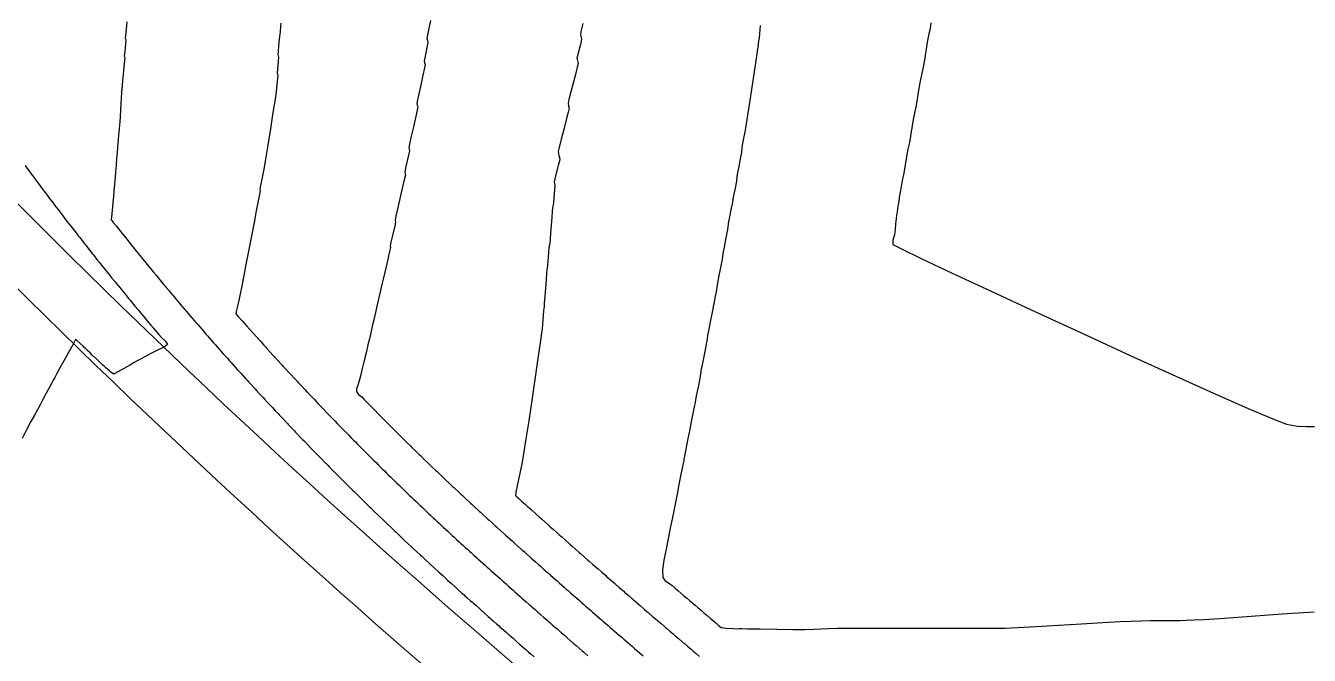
# Model space of a CAD drawing. Header units: millimetres. Extents: x 340454 to 342791, y 6993867 to 6995092.
# Drawn here: x 340914.5 to 340967.9, y 6994590.4 to 6994616.6 of the extents above; entities that cross this region are included whole.
import ezdxf

# ---------------------------------------------------------------- set-up
doc = ezdxf.new("R2010")
doc.units = ezdxf.units.MM
doc.header["$LTSCALE"] = 10
for name, color, linetype in [('T-HM-CURVA_INTERMEDIARIA', 45, 'Continuous'), ('T-HM-CURVA_MESTRA', 20, 'Continuous'), ('URB-Calçadas', 2, 'Continuous'), ('URB-Quadras', 3, 'Continuous')]:
    doc.layers.add(name, color=color, linetype=linetype)

msp = doc.modelspace()

# ---------------------------------------------------------------- linework, layer by layer
at = {"layer": 'T-HM-CURVA_INTERMEDIARIA', "color": 45, "linetype": 'Continuous', "lineweight": -3, "flags": 128}
for points, elevation in [([(340918.717, 6994616.732), (340918.689, 6994616.424), (340918.666, 6994616.162), (340918.656, 6994616.049), (340918.679, 6994615.989), (340918.662, 6994615.808), (340918.631, 6994615.477), (340918.615, 6994615.297), (340918.635, 6994615.242), (340918.625, 6994615.127), (340918.599, 6994614.86), (340918.569, 6994614.54), (340918.544, 6994614.287), (340918.524, 6994614.082), (340918.502, 6994613.825), (340918.484, 6994613.561), (340918.471, 6994613.339), (340918.455, 6994613.062), (340918.437, 6994612.786), (340918.422, 6994612.566), (340918.402, 6994612.295), (340918.379, 6994612.028), (340918.359, 6994611.817), (340918.335, 6994611.55), (340918.313, 6994611.277), (340918.296, 6994611.052), (340918.274, 6994610.769), (340918.251, 6994610.489), (340918.233, 6994610.265), (340918.208, 6994609.984), (340918.181, 6994609.695), (340918.159, 6994609.463), (340918.134, 6994609.2), (340918.104, 6994608.884), (340918.078, 6994608.619), (340918.069, 6994608.505), (340918.108, 6994608.455), (340918.158, 6994608.391), (340918.273, 6994608.246), (340918.411, 6994608.072), (340918.519, 6994607.935), (340918.606, 6994607.827), (340918.715, 6994607.691), (340918.853, 6994607.518), (340918.97, 6994607.374), (340919.021, 6994607.311), (340919.064, 6994607.257), (340919.195, 6994607.096), (340919.328, 6994606.932), (340919.384, 6994606.863), (340919.509, 6994606.71), (340919.636, 6994606.554), (340919.671, 6994606.512), (340919.706, 6994606.47), (340919.824, 6994606.326), (340919.946, 6994606.178), (340919.989, 6994606.127), (340920.031, 6994606.076), (340920.142, 6994605.942), (340920.258, 6994605.803), (340920.307, 6994605.744), (340920.356, 6994605.686), (340920.461, 6994605.56), (340920.571, 6994605.429), (340920.627, 6994605.363), (340920.682, 6994605.297), (340920.782, 6994605.18), (340920.885, 6994605.057), (340920.947, 6994604.984), (340921.009, 6994604.911), (340921.103, 6994604.801), (340921.201, 6994604.686), (340921.269, 6994604.607), (340921.337, 6994604.527), (340921.425, 6994604.424), (340921.518, 6994604.316), (340921.592, 6994604.231), (340921.666, 6994604.146), (340921.749, 6994604.049), (340921.837, 6994603.948), (340921.916, 6994603.857), (340921.995, 6994603.766), (340922.075, 6994603.675), (340922.157, 6994603.581), (340922.244, 6994603.482), (340922.326, 6994603.389), (340922.402, 6994603.302), (340922.479, 6994603.215), (340922.57, 6994603.112), (340922.657, 6994603.014), (340922.729, 6994602.932), (340922.802, 6994602.85), (340922.897, 6994602.744), (340922.989, 6994602.641), (340923.058, 6994602.564), (340923.126, 6994602.487), (340923.226, 6994602.377), (340923.323, 6994602.27), (340923.387, 6994602.197), (340923.452, 6994602.125), (340923.556, 6994602.011), (340923.657, 6994601.9), (340923.718, 6994601.833), (340923.78, 6994601.765), (340923.887, 6994601.648), (340923.992, 6994601.533), (340924.05, 6994601.469), (340924.108, 6994601.406), (340924.219, 6994601.285), (340924.328, 6994601.168), (340924.383, 6994601.108), (340924.438, 6994601.048), (340924.553, 6994600.925), (340924.665, 6994600.804), (340924.718, 6994600.748), (340924.77, 6994600.692), (340924.888, 6994600.566), (340925.004, 6994600.442), (340925.053, 6994600.389), (340925.103, 6994600.336), (340925.224, 6994600.209), (340925.343, 6994600.082), (340925.39, 6994600.033), (340925.437, 6994599.983), (340925.561, 6994599.853), (340925.684, 6994599.724), (340925.728, 6994599.677), (340925.773, 6994599.63), (340925.9, 6994599.498), (340926.025, 6994599.368), (340926.068, 6994599.324), (340926.11, 6994599.279), (340926.239, 6994599.146), (340926.368, 6994599.013), (340926.408, 6994598.971), (340926.448, 6994598.93), (340926.58, 6994598.794), (340926.712, 6994598.66), (340926.75, 6994598.621), (340926.788, 6994598.581), (340926.923, 6994598.445), (340927.056, 6994598.309), (340927.093, 6994598.272), (340927.129, 6994598.235), (340927.266, 6994598.097), (340927.402, 6994597.959), (340927.472, 6994597.889), (340927.611, 6994597.75), (340927.749, 6994597.612), (340927.816, 6994597.545), (340927.956, 6994597.406), (340928.096, 6994597.267), (340928.161, 6994597.202), (340928.303, 6994597.062), (340928.445, 6994596.923), (340928.508, 6994596.861), (340928.652, 6994596.721), (340928.795, 6994596.58), (340928.856, 6994596.521), (340929.001, 6994596.38), (340929.147, 6994596.239), (340929.205, 6994596.183), (340929.352, 6994596.041), (340929.499, 6994595.9), (340929.556, 6994595.846), (340929.704, 6994595.704), (340929.853, 6994595.562), (340929.908, 6994595.51), (340930.058, 6994595.368), (340930.208, 6994595.226), (340930.261, 6994595.176), (340930.413, 6994595.034), (340930.564, 6994594.892), (340930.616, 6994594.843), (340930.769, 6994594.701), (340930.921, 6994594.559), (340930.972, 6994594.512), (340931.126, 6994594.369), (340931.28, 6994594.227), (340931.329, 6994594.182), (340931.485, 6994594.039), (340931.64, 6994593.896), (340931.687, 6994593.853), (340931.844, 6994593.711), (340932.001, 6994593.568), (340932.047, 6994593.526), (340932.206, 6994593.383), (340932.364, 6994593.241), (340932.408, 6994593.201), (340932.493, 6994593.125), (340932.647, 6994592.987), (340932.731, 6994592.911), (340932.77, 6994592.876), (340932.854, 6994592.801), (340933.007, 6994592.665), (340933.091, 6994592.59), (340933.133, 6994592.552), (340933.217, 6994592.477), (340933.371, 6994592.34), (340933.455, 6994592.265), (340933.496, 6994592.229), (340933.581, 6994592.154), (340933.735, 6994592.016), (340933.82, 6994591.941), (340933.86, 6994591.906), (340933.945, 6994591.83), (340934.1, 6994591.693), (340934.185, 6994591.618), (340934.224, 6994591.583), (340934.309, 6994591.508), (340934.465, 6994591.37), (340934.55, 6994591.295), (340934.588, 6994591.261), (340934.642, 6994591.214), (340934.767, 6994591.104), (340934.916, 6994590.972), (340935.04, 6994590.864), (340935.148, 6994590.769), (340935.282, 6994590.65), (340935.414, 6994590.535), (340935.518, 6994590.444), (340935.649, 6994590.329)], 713), ([(340925.118, 6994616.674), (340925.109, 6994616.562), (340925.085, 6994616.32), (340925.056, 6994616.029), (340925.026, 6994615.734), (340925.002, 6994615.483), (340924.992, 6994615.369), (340925.009, 6994615.318), (340925.026, 6994615.267), (340925.01, 6994615.089), (340924.977, 6994614.773), (340924.96, 6994614.596), (340924.976, 6994614.548), (340924.992, 6994614.5), (340924.983, 6994614.385), (340924.958, 6994614.127), (340924.922, 6994613.819), (340924.877, 6994613.509), (340924.791, 6994612.958), (340924.685, 6994612.282), (340924.576, 6994611.598), (340924.482, 6994611.022), (340924.424, 6994610.671), (340924.347, 6994610.262), (340924.279, 6994609.92), (340924.249, 6994609.774), (340924.266, 6994609.721), (340924.236, 6994609.572), (340924.165, 6994609.221), (340924.083, 6994608.802), (340924.021, 6994608.462), (340923.971, 6994608.175), (340923.905, 6994607.819), (340923.836, 6994607.471), (340923.779, 6994607.195), (340923.708, 6994606.847), (340923.653, 6994606.569), (340923.609, 6994606.344), (340923.565, 6994606.116), (340923.508, 6994605.827), (340923.437, 6994605.482), (340923.371, 6994605.16), (340923.32, 6994604.914), (340923.294, 6994604.794), (340923.265, 6994604.693), (340923.253, 6994604.598), (340923.344, 6994604.481), (340923.513, 6994604.302), (340923.615, 6994604.185), (340923.713, 6994604.075), (340923.834, 6994603.939), (340923.981, 6994603.774), (340924.104, 6994603.637), (340924.157, 6994603.577), (340924.194, 6994603.536), (340924.268, 6994603.453), (340924.405, 6994603.301), (340924.481, 6994603.217), (340924.53, 6994603.163), (340924.668, 6994603.012), (340924.807, 6994602.858), (340924.867, 6994602.792), (340925, 6994602.647), (340925.134, 6994602.5), (340925.17, 6994602.462), (340925.205, 6994602.423), (340925.333, 6994602.285), (340925.463, 6994602.144), (340925.503, 6994602.1), (340925.544, 6994602.056), (340925.667, 6994601.924), (340925.793, 6994601.789), (340925.838, 6994601.74), (340925.884, 6994601.692), (340926.003, 6994601.565), (340926.124, 6994601.435), (340926.174, 6994601.382), (340926.225, 6994601.329), (340926.339, 6994601.207), (340926.457, 6994601.083), (340926.512, 6994601.025), (340926.567, 6994600.968), (340926.677, 6994600.851), (340926.791, 6994600.732), (340926.85, 6994600.67), (340926.909, 6994600.609), (340927.016, 6994600.497), (340927.126, 6994600.382), (340927.19, 6994600.317), (340927.253, 6994600.251), (340927.357, 6994600.144), (340927.463, 6994600.034), (340927.531, 6994599.965), (340927.598, 6994599.896), (340927.698, 6994599.793), (340927.801, 6994599.688), (340927.873, 6994599.615), (340927.944, 6994599.543), (340928.041, 6994599.444), (340928.141, 6994599.342), (340928.216, 6994599.267), (340928.291, 6994599.191), (340928.385, 6994599.096), (340928.482, 6994598.998), (340928.559, 6994598.921), (340928.637, 6994598.844), (340928.73, 6994598.75), (340928.824, 6994598.655), (340928.904, 6994598.576), (340928.984, 6994598.497), (340929.075, 6994598.407), (340929.168, 6994598.314), (340929.25, 6994598.233), (340929.332, 6994598.153), (340929.422, 6994598.064), (340929.513, 6994597.974), (340929.597, 6994597.892), (340929.682, 6994597.81), (340929.77, 6994597.724), (340929.859, 6994597.636), (340929.946, 6994597.552), (340930.033, 6994597.468), (340930.119, 6994597.384), (340930.207, 6994597.299), (340930.297, 6994597.213), (340930.385, 6994597.128), (340930.47, 6994597.046), (340930.556, 6994596.963), (340930.648, 6994596.876), (340930.738, 6994596.79), (340930.822, 6994596.71), (340930.907, 6994596.629), (340931, 6994596.54), (340931.092, 6994596.453), (340931.175, 6994596.375), (340931.258, 6994596.296), (340931.354, 6994596.206), (340931.448, 6994596.118), (340931.53, 6994596.042), (340931.611, 6994595.965), (340931.709, 6994595.874), (340931.805, 6994595.785), (340931.885, 6994595.71), (340931.966, 6994595.635), (340932.066, 6994595.542), (340932.164, 6994595.452), (340932.243, 6994595.379), (340932.321, 6994595.306), (340932.424, 6994595.212), (340932.525, 6994595.12), (340932.602, 6994595.05), (340932.678, 6994594.979), (340932.783, 6994594.884), (340932.886, 6994594.79), (340932.961, 6994594.722), (340933.036, 6994594.654), (340933.143, 6994594.558), (340933.249, 6994594.463), (340933.322, 6994594.396), (340933.396, 6994594.33), (340933.514, 6994594.224), (340933.625, 6994594.124), (340933.691, 6994594.065), (340933.757, 6994594.007), (340933.864, 6994593.91), (340933.976, 6994593.811), (340934.047, 6994593.747), (340934.118, 6994593.684), (340934.229, 6994593.584), (340934.34, 6994593.486), (340934.41, 6994593.424), (340934.479, 6994593.362), (340934.592, 6994593.261), (340934.705, 6994593.161), (340934.773, 6994593.101), (340934.841, 6994593.04), (340934.956, 6994592.938), (340935.07, 6994592.837), (340935.137, 6994592.778), (340935.203, 6994592.719), (340935.32, 6994592.616), (340935.435, 6994592.514), (340935.501, 6994592.456), (340935.566, 6994592.399), (340935.684, 6994592.295), (340935.801, 6994592.192), (340935.865, 6994592.135), (340935.929, 6994592.079), (340936.049, 6994591.974), (340936.167, 6994591.87), (340936.23, 6994591.814), (340936.293, 6994591.759), (340936.414, 6994591.653), (340936.534, 6994591.548), (340936.596, 6994591.494), (340936.657, 6994591.44), (340936.779, 6994591.333), (340936.901, 6994591.228), (340936.961, 6994591.174), (340937.022, 6994591.121), (340937.145, 6994591.014), (340937.268, 6994590.907), (340937.328, 6994590.855), (340937.387, 6994590.803), (340937.512, 6994590.695), (340937.636, 6994590.588), (340937.694, 6994590.537), (340937.753, 6994590.486), (340937.879, 6994590.377)], 712), ([(340931.339, 6994616.783), (340931.27, 6994616.452), (340931.21, 6994616.169), (340931.186, 6994616.03), (340931.209, 6994615.951), (340931.232, 6994615.872), (340931.191, 6994615.664), (340931.113, 6994615.307), (340931.072, 6994615.1), (340931.093, 6994615.026), (340931.114, 6994614.951), (340931.088, 6994614.81), (340931.023, 6994614.514), (340930.946, 6994614.159), (340930.867, 6994613.795), (340930.8, 6994613.484), (340930.772, 6994613.338), (340930.79, 6994613.271), (340930.808, 6994613.205), (340930.779, 6994613.059), (340930.709, 6994612.741), (340930.625, 6994612.362), (340930.54, 6994611.973), (340930.467, 6994611.639), (340930.436, 6994611.488), (340930.451, 6994611.43), (340930.466, 6994611.372), (340930.414, 6994611.135), (340930.318, 6994610.71), (340930.267, 6994610.474), (340930.28, 6994610.421), (340930.294, 6994610.369), (340930.26, 6994610.214), (340930.18, 6994609.864), (340930.084, 6994609.445), (340929.987, 6994609.016), (340929.903, 6994608.647), (340929.867, 6994608.485), (340929.887, 6994608.402), (340929.852, 6994608.244), (340929.773, 6994607.907), (340929.695, 6994607.57), (340929.659, 6994607.414), (340929.676, 6994607.342), (340929.653, 6994607.244), (340929.596, 6994607), (340929.518, 6994606.674), (340929.436, 6994606.326), (340929.367, 6994606.036), (340929.311, 6994605.804), (340929.255, 6994605.568), (340929.186, 6994605.267), (340929.117, 6994604.962), (340929.062, 6994604.711), (340929.006, 6994604.454), (340928.933, 6994604.13), (340928.86, 6994603.808), (340928.801, 6994603.554), (340928.741, 6994603.299), (340928.663, 6994602.973), (340928.573, 6994602.601), (340928.491, 6994602.268), (340928.423, 6994601.995), (340928.374, 6994601.801), (340928.318, 6994601.622), (340928.27, 6994601.476), (340928.266, 6994601.359), (340928.35, 6994601.243), (340928.478, 6994601.139), (340928.571, 6994601.044), (340928.68, 6994600.931), (340928.815, 6994600.794), (340928.935, 6994600.67), (340929.032, 6994600.573), (340929.153, 6994600.45), (340929.274, 6994600.327), (340929.37, 6994600.229), (340929.492, 6994600.107), (340929.647, 6994599.952), (340929.777, 6994599.822), (340929.833, 6994599.766), (340929.871, 6994599.728), (340929.95, 6994599.649), (340930.095, 6994599.505), (340930.175, 6994599.426), (340930.219, 6994599.383), (340930.368, 6994599.235), (340930.518, 6994599.088), (340930.568, 6994599.039), (340930.715, 6994598.895), (340930.863, 6994598.751), (340930.919, 6994598.697), (340931.064, 6994598.556), (340931.209, 6994598.415), (340931.27, 6994598.356), (340931.413, 6994598.219), (340931.557, 6994598.081), (340931.623, 6994598.018), (340931.764, 6994597.883), (340931.906, 6994597.748), (340931.977, 6994597.68), (340932.116, 6994597.549), (340932.256, 6994597.417), (340932.294, 6994597.381), (340932.332, 6994597.345), (340932.469, 6994597.216), (340932.607, 6994597.087), (340932.648, 6994597.049), (340932.689, 6994597.011), (340932.824, 6994596.885), (340932.96, 6994596.758), (340933.004, 6994596.717), (340933.049, 6994596.676), (340933.18, 6994596.554), (340933.314, 6994596.431), (340933.362, 6994596.387), (340933.41, 6994596.343), (340933.539, 6994596.225), (340933.669, 6994596.106), (340933.72, 6994596.059), (340933.771, 6994596.013), (340933.898, 6994595.898), (340934.026, 6994595.781), (340934.08, 6994595.733), (340934.133, 6994595.684), (340934.254, 6994595.576), (340934.384, 6994595.459), (340934.452, 6994595.398), (340934.52, 6994595.337), (340934.634, 6994595.234), (340934.743, 6994595.137), (340934.802, 6994595.084), (340934.861, 6994595.031), (340934.981, 6994594.924), (340935.102, 6994594.816), (340935.164, 6994594.761), (340935.225, 6994594.706), (340935.343, 6994594.601), (340935.462, 6994594.495), (340935.526, 6994594.438), (340935.59, 6994594.381), (340935.705, 6994594.279), (340935.822, 6994594.175), (340935.889, 6994594.116), (340935.955, 6994594.057), (340936.068, 6994593.957), (340936.183, 6994593.855), (340936.252, 6994593.794), (340936.32, 6994593.734), (340936.431, 6994593.635), (340936.544, 6994593.536), (340936.615, 6994593.473), (340936.686, 6994593.411), (340936.795, 6994593.315), (340936.906, 6994593.217), (340936.979, 6994593.153), (340937.052, 6994593.089), (340937.159, 6994592.995), (340937.268, 6994592.899), (340937.343, 6994592.833), (340937.418, 6994592.767), (340937.524, 6994592.675), (340937.63, 6994592.582), (340937.708, 6994592.514), (340937.785, 6994592.447), (340937.888, 6994592.356), (340937.994, 6994592.264), (340938.073, 6994592.195), (340938.152, 6994592.126), (340938.254, 6994592.038), (340938.357, 6994591.948), (340938.438, 6994591.877), (340938.519, 6994591.807), (340938.619, 6994591.72), (340938.721, 6994591.632), (340938.804, 6994591.56), (340938.887, 6994591.488), (340938.979, 6994591.408), (340939.085, 6994591.316), (340939.19, 6994591.226), (340939.282, 6994591.147), (340939.366, 6994591.074), (340939.45, 6994591.001), (340939.548, 6994590.917), (340939.647, 6994590.832), (340939.731, 6994590.759), (340939.816, 6994590.687), (340939.914, 6994590.602), (340940.012, 6994590.518), (340940.097, 6994590.445), (340940.182, 6994590.373)], 711), ([(340952.129, 6994616.682), (340952.095, 6994616.463), (340952.051, 6994616.229), (340952.008, 6994616.029), (340951.965, 6994615.804), (340951.933, 6994615.594), (340951.911, 6994615.426), (340951.879, 6994615.216), (340951.837, 6994614.99), (340951.795, 6994614.785), (340951.742, 6994614.529), (340951.688, 6994614.261), (340951.641, 6994614.036), (340951.599, 6994613.807), (340951.568, 6994613.609), (340951.547, 6994613.451), (340951.516, 6994613.253), (340951.467, 6994613.001), (340951.413, 6994612.745), (340951.366, 6994612.501), (340951.336, 6994612.314), (340951.316, 6994612.164), (340951.287, 6994611.976), (340951.236, 6994611.719), (340951.178, 6994611.443), (340951.129, 6994611.194), (340951.101, 6994611.017), (340951.082, 6994610.876), (340951.054, 6994610.698), (340951.002, 6994610.436), (340950.94, 6994610.139), (340950.89, 6994609.886), (340950.862, 6994609.718), (340950.842, 6994609.583), (340950.818, 6994609.42), (340950.793, 6994609.259), (340950.774, 6994609.13), (340950.75, 6994608.974), (340950.725, 6994608.821), (340950.705, 6994608.7), (340950.684, 6994608.546), (340950.661, 6994608.329), (340950.64, 6994608.091), (340950.618, 6994607.881), (340950.553, 6994607.66), (340950.556, 6994607.478), (340950.876, 6994607.308), (340951.732, 6994606.894), (340953.021, 6994606.285), (340954.637, 6994605.529), (340956.479, 6994604.675), (340958.44, 6994603.77), (340960.418, 6994602.864), (340962.308, 6994602.005), (340964.006, 6994601.241), (340965.409, 6994600.621), (340966.413, 6994600.194), (340966.913, 6994600.006), (340967.364, 6994599.924), (340967.732, 6994599.902), (340968.076, 6994599.913)], 708), ([(340945.034, 6994616.573), (340945.024, 6994616.408), (340945.009, 6994616.228), (340944.991, 6994616.069), (340944.973, 6994615.943), (340944.95, 6994615.785), (340944.909, 6994615.497), (340944.825, 6994614.923), (340944.718, 6994614.198), (340944.609, 6994613.459), (340944.517, 6994612.844), (340944.461, 6994612.489), (340944.401, 6994612.16), (340944.347, 6994611.891), (340944.309, 6994611.685), (340944.282, 6994611.49), (340944.256, 6994611.296), (340944.208, 6994611.04), (340944.144, 6994610.714), (340944.098, 6994610.465), (340944.073, 6994610.283), (340944.048, 6994610.101), (340943.994, 6994609.809), (340943.921, 6994609.435), (340943.883, 6994609.244), (340943.868, 6994609.164), (340943.832, 6994608.98), (340943.762, 6994608.621), (340943.711, 6994608.349), (340943.689, 6994608.186), (340943.666, 6994608.022), (340943.614, 6994607.746), (340943.538, 6994607.36), (340943.488, 6994607.099), (340943.467, 6994606.949), (340943.446, 6994606.8), (340943.393, 6994606.522), (340943.312, 6994606.113), (340943.261, 6994605.849), (340943.242, 6994605.713), (340943.222, 6994605.576), (340943.184, 6994605.375), (340943.115, 6994605.022), (340943.031, 6994604.598), (340942.966, 6994604.264), (340942.903, 6994603.948), (340942.855, 6994603.7), (340942.831, 6994603.572), (340942.814, 6994603.459), (340942.798, 6994603.346), (340942.762, 6994603.159), (340942.693, 6994602.812), (340942.625, 6994602.468), (340942.591, 6994602.291), (340942.576, 6994602.192), (340942.562, 6994602.093), (340942.526, 6994601.907), (340942.454, 6994601.546), (340942.383, 6994601.187), (340942.348, 6994601.009), (340942.335, 6994600.924), (340942.323, 6994600.84), (340942.299, 6994600.719), (340942.246, 6994600.454), (340942.176, 6994600.103), (340942.101, 6994599.726), (340942.024, 6994599.337), (340941.949, 6994598.963), (340941.893, 6994598.678), (340941.869, 6994598.558), (340941.86, 6994598.5), (340941.852, 6994598.443), (340941.813, 6994598.249), (340941.731, 6994597.84), (340941.65, 6994597.432), (340941.612, 6994597.243), (340941.599, 6994597.159), (340941.56, 6994596.963), (340941.475, 6994596.541), (340941.39, 6994596.12), (340941.351, 6994595.927), (340941.343, 6994595.874), (340941.303, 6994595.676), (340941.216, 6994595.243), (340941.128, 6994594.81), (340941.088, 6994594.611), (340941.078, 6994594.549), (340941.038, 6994594.352), (340940.977, 6994593.957), (340940.987, 6994593.637), (340941.087, 6994593.496), (340941.223, 6994593.406), (340941.38, 6994593.298), (340941.509, 6994593.187), (340941.612, 6994593.098), (340941.742, 6994592.987), (340941.871, 6994592.875), (340941.974, 6994592.787), (340942.104, 6994592.676), (340942.234, 6994592.564), (340942.337, 6994592.476), (340942.467, 6994592.365), (340942.597, 6994592.254), (340942.7, 6994592.166), (340942.83, 6994592.055), (340942.976, 6994591.93), (340943.096, 6994591.829), (340943.194, 6994591.745), (340943.302, 6994591.636), (340943.42, 6994591.553), (340943.632, 6994591.521), (340943.924, 6994591.507), (340944.095, 6994591.503), (340944.184, 6994591.506), (340944.273, 6994591.509), (340944.505, 6994591.505), (340945.043, 6994591.494), (340945.728, 6994591.482), (340946.399, 6994591.473), (340946.898, 6994591.472), (340947.278, 6994591.482), (340947.573, 6994591.497), (340947.868, 6994591.512), (340948.247, 6994591.525), (340948.674, 6994591.529), (340949.21, 6994591.53), (340949.815, 6994591.529), (340950.449, 6994591.528), (340951.074, 6994591.527), (340951.619, 6994591.527), (340952.073, 6994591.528), (340952.481, 6994591.528), (340952.892, 6994591.528), (340953.351, 6994591.529), (340953.785, 6994591.527), (340954.13, 6994591.523), (340954.445, 6994591.519), (340954.789, 6994591.521), (340955.224, 6994591.53), (340955.741, 6994591.552), (340956.51, 6994591.594), (340957.426, 6994591.647), (340958.383, 6994591.703), (340959.277, 6994591.757), (340960.002, 6994591.798), (340960.453, 6994591.82), (340960.884, 6994591.833), (340961.238, 6994591.839), (340961.565, 6994591.842), (340961.919, 6994591.846), (340962.243, 6994591.85), (340962.496, 6994591.851), (340962.748, 6994591.855), (340963.072, 6994591.866), (340963.49, 6994591.892), (340964.32, 6994591.948), (340965.439, 6994592.026), (340966.724, 6994592.115), (340968.053, 6994592.208)], 709), ([(340914.492, 6994610.754), (340914.58, 6994610.634), (340914.673, 6994610.506), (340914.735, 6994610.423), (340914.797, 6994610.34), (340914.878, 6994610.23), (340914.966, 6994610.112), (340915.035, 6994610.02), (340915.104, 6994609.928), (340915.178, 6994609.828), (340915.259, 6994609.719), (340915.337, 6994609.616), (340915.411, 6994609.518), (340915.483, 6994609.423), (340915.554, 6994609.328), (340915.64, 6994609.215), (340915.72, 6994609.11), (340915.786, 6994609.024), (340915.851, 6994608.937), (340915.943, 6994608.817), (340916.03, 6994608.704), (340916.09, 6994608.626), (340916.149, 6994608.548), (340916.247, 6994608.422), (340916.341, 6994608.3), (340916.395, 6994608.23), (340916.449, 6994608.16), (340916.553, 6994608.027), (340916.653, 6994607.899), (340916.702, 6994607.836), (340916.75, 6994607.774), (340916.86, 6994607.634), (340916.966, 6994607.499), (340917.01, 6994607.444), (340917.053, 6994607.388), (340917.168, 6994607.243), (340917.28, 6994607.101), (340917.319, 6994607.053), (340917.357, 6994607.004), (340917.478, 6994606.854), (340917.596, 6994606.706), (340917.629, 6994606.664), (340917.663, 6994606.621), (340917.788, 6994606.466), (340917.912, 6994606.312), (340917.97, 6994606.24), (340918.101, 6994606.079), (340918.23, 6994605.92), (340918.279, 6994605.86), (340918.414, 6994605.694), (340918.548, 6994605.53), (340918.589, 6994605.481), (340918.662, 6994605.392), (340918.795, 6994605.23), (340918.868, 6994605.142), (340918.9, 6994605.103), (340918.948, 6994605.046), (340919.057, 6994604.914), (340919.189, 6994604.756), (340919.297, 6994604.626), (340919.392, 6994604.513), (340919.51, 6994604.372), (340919.626, 6994604.235), (340919.717, 6994604.127), (340919.833, 6994603.99), (340919.956, 6994603.845), (340920.056, 6994603.728), (340920.157, 6994603.61), (340920.329, 6994603.457), (340920.405, 6994603.321), (340920.268, 6994603.204), (340919.997, 6994603.075), (340919.744, 6994602.957), (340919.588, 6994602.871), (340919.464, 6994602.804), (340919.309, 6994602.718), (340919.153, 6994602.632), (340919.029, 6994602.562), (340918.873, 6994602.475), (340918.62, 6994602.334), (340918.352, 6994602.185), (340918.226, 6994602.115), (340918.181, 6994602.081), (340918.106, 6994602.129), (340918.05, 6994602.173), (340917.993, 6994602.221), (340917.95, 6994602.258), (340917.899, 6994602.302), (340917.846, 6994602.351), (340917.794, 6994602.398), (340917.724, 6994602.463), (340917.585, 6994602.594), (340917.442, 6994602.729), (340917.398, 6994602.77), (340917.355, 6994602.811), (340917.286, 6994602.876), (340917.19, 6994602.967), (340917.082, 6994603.069), (340916.998, 6994603.148), (340916.949, 6994603.194), (340916.899, 6994603.241), (340916.765, 6994603.368), (340916.642, 6994603.485), (340916.593, 6994603.531), (340916.546, 6994603.448), (340916.469, 6994603.308), (340916.36, 6994603.11), (340916.154, 6994602.736), (340915.939, 6994602.344), (340915.8, 6994602.09), (340915.723, 6994601.949), (340915.662, 6994601.837), (340915.586, 6994601.696), (340915.486, 6994601.51), (340915.37, 6994601.292), (340915.227, 6994601.024), (340915.114, 6994600.813), (340915.003, 6994600.608), (340914.881, 6994600.383), (340914.736, 6994600.11), (340914.556, 6994599.77), (340914.367, 6994599.408)], 714)]:
    msp.add_lwpolyline(points, dxfattribs=dict(at, elevation=elevation))
at = {"layer": 'T-HM-CURVA_MESTRA', "color": 20, "linetype": 'Continuous', "lineweight": -3, "elevation": 710, "flags": 128}
msp.add_lwpolyline([(340937.664, 6994616.66), (340937.595, 6994616.378), (340937.565, 6994616.223), (340937.59, 6994616.113), (340937.614, 6994616.003), (340937.565, 6994615.782), (340937.473, 6994615.429), (340937.423, 6994615.212), (340937.446, 6994615.107), (340937.469, 6994615.002), (340937.436, 6994614.845), (340937.359, 6994614.545), (340937.267, 6994614.185), (340937.173, 6994613.814), (340937.092, 6994613.495), (340937.057, 6994613.332), (340937.077, 6994613.237), (340937.096, 6994613.141), (340937.06, 6994612.977), (340936.975, 6994612.651), (340936.874, 6994612.259), (340936.77, 6994611.855), (340936.681, 6994611.507), (340936.642, 6994611.337), (340936.655, 6994611.252), (340936.675, 6994611.167), (340936.694, 6994611.083), (340936.707, 6994610.999), (340936.648, 6994610.752), (340936.539, 6994610.327), (340936.48, 6994610.083), (340936.493, 6994610.005), (340936.508, 6994609.927), (340936.496, 6994609.746), (340936.469, 6994609.431), (340936.45, 6994609.225), (340936.431, 6994609.11), (340936.413, 6994608.996), (340936.4, 6994608.85), (340936.38, 6994608.592), (340936.355, 6994608.283), (340936.329, 6994607.965), (340936.308, 6994607.695), (340936.295, 6994607.549), (340936.277, 6994607.446), (340936.26, 6994607.343), (340936.242, 6994607.133), (340936.216, 6994606.798), (340936.201, 6994606.598), (340936.188, 6994606.508), (340936.175, 6994606.419), (340936.163, 6994606.278), (340936.142, 6994605.998), (340936.116, 6994605.663), (340936.089, 6994605.319), (340936.067, 6994605.026), (340936.055, 6994604.886), (340936.045, 6994604.811), (340936.035, 6994604.736), (340936.019, 6994604.524), (340935.991, 6994604.156), (340935.975, 6994603.947), (340935.967, 6994603.881), (340935.957, 6994603.815), (340935.921, 6994603.566), (340935.829, 6994602.934), (340935.701, 6994602.06), (340935.557, 6994601.084), (340935.418, 6994600.148), (340935.305, 6994599.392), (340935.237, 6994598.958), (340935.173, 6994598.596), (340935.114, 6994598.29), (340935.06, 6994598.021), (340935.012, 6994597.773), (340934.945, 6994597.447), (340934.889, 6994597.175), (340934.872, 6994597.039), (340934.935, 6994596.971), (340935.015, 6994596.909), (340935.123, 6994596.811), (340935.286, 6994596.665), (340935.371, 6994596.587), (340935.414, 6994596.549), (340935.52, 6994596.454), (340935.729, 6994596.267), (340935.848, 6994596.16), (340935.954, 6994596.066), (340936.086, 6994595.947), (340936.215, 6994595.833), (340936.316, 6994595.742), (340936.445, 6994595.628), (340936.573, 6994595.514), (340936.675, 6994595.423), (340936.803, 6994595.309), (340936.967, 6994595.165), (340937.103, 6994595.043), (340937.162, 6994594.991), (340937.205, 6994594.953), (340937.363, 6994594.814), (340937.522, 6994594.673), (340937.571, 6994594.63), (340937.726, 6994594.493), (340937.882, 6994594.356), (340937.937, 6994594.308), (340938.089, 6994594.174), (340938.243, 6994594.039), (340938.303, 6994593.987), (340938.453, 6994593.855), (340938.604, 6994593.723), (340938.669, 6994593.666), (340938.817, 6994593.537), (340938.965, 6994593.407), (340939.036, 6994593.346), (340939.181, 6994593.219), (340939.327, 6994593.092), (340939.365, 6994593.059), (340939.403, 6994593.026), (340939.546, 6994592.902), (340939.689, 6994592.777), (340939.73, 6994592.742), (340939.77, 6994592.707), (340939.869, 6994592.622), (340940.052, 6994592.463), (340940.233, 6994592.307), (340940.331, 6994592.223), (340940.373, 6994592.186), (340940.415, 6994592.15), (340940.555, 6994592.029), (340940.694, 6994591.909), (340940.737, 6994591.873), (340940.779, 6994591.836), (340940.918, 6994591.717), (340941.058, 6994591.597), (340941.101, 6994591.56), (340941.143, 6994591.524), (340941.283, 6994591.404), (340941.422, 6994591.285), (340941.465, 6994591.248), (340941.508, 6994591.212), (340941.647, 6994591.092), (340941.787, 6994590.973), (340941.83, 6994590.937), (340941.873, 6994590.9), (340942.013, 6994590.781), (340942.152, 6994590.662), (340942.195, 6994590.625), (340942.238, 6994590.589), (340942.379, 6994590.469), (340942.52, 6994590.35)], dxfattribs=at)
at = {"layer": 'URB-Calçadas', "lineweight": 0}
for points in [[(340921.742, 6994700.481, 0.094654), (340991.015, 6994625.824, -0.393922), (340992.278, 6994619.122), (340962.536, 6994572.131, -0.431332), (340955.397, 6994570.742, -0.094281), (340868.599, 6994661.986, -0.395176), (340869.824, 6994668.711), (340914.527, 6994701.845, -0.437425)], [(340947.007, 6994560.764, -0.090606), (340859.912, 6994651.512, 0.43018), (340849.186, 6994653.399), (340808.98, 6994623.567, 0.451105), (340807.636, 6994613.645, 0.090816), (340911.779, 6994506.658, 0.478228), (340922.171, 6994508.353), (340948.954, 6994550.671, 0.396473)]]:
    msp.add_lwpolyline(points, format="xyb", close=True, dxfattribs=at)
at = {"layer": 'URB-Quadras', "color": 252, "lineweight": 0}
for points in [[(340916.015, 6994699.837, -0.34802), (340919.199, 6994698.89, 0.094654), (340989.238, 6994623.407, -0.296347), (340990.165, 6994620.459), (340960.424, 6994573.468, -0.431332), (340956.854, 6994572.773, -0.094281), (340870.7, 6994663.34, -0.395176), (340871.313, 6994666.703)], [(340912.937, 6994508.288, -0.090816), (340809.297, 6994614.759, -0.400356), (340810.47, 6994621.559), (340850.676, 6994651.391, -0.43018), (340857.826, 6994650.133, 0.090606), (340945.543, 6994558.736, -0.396473), (340946.842, 6994552.008), (340920.058, 6994509.69, -0.42996)]]:
    msp.add_lwpolyline(points, format="xyb", close=True, dxfattribs=at)

doc.saveas('drawing.dxf')
